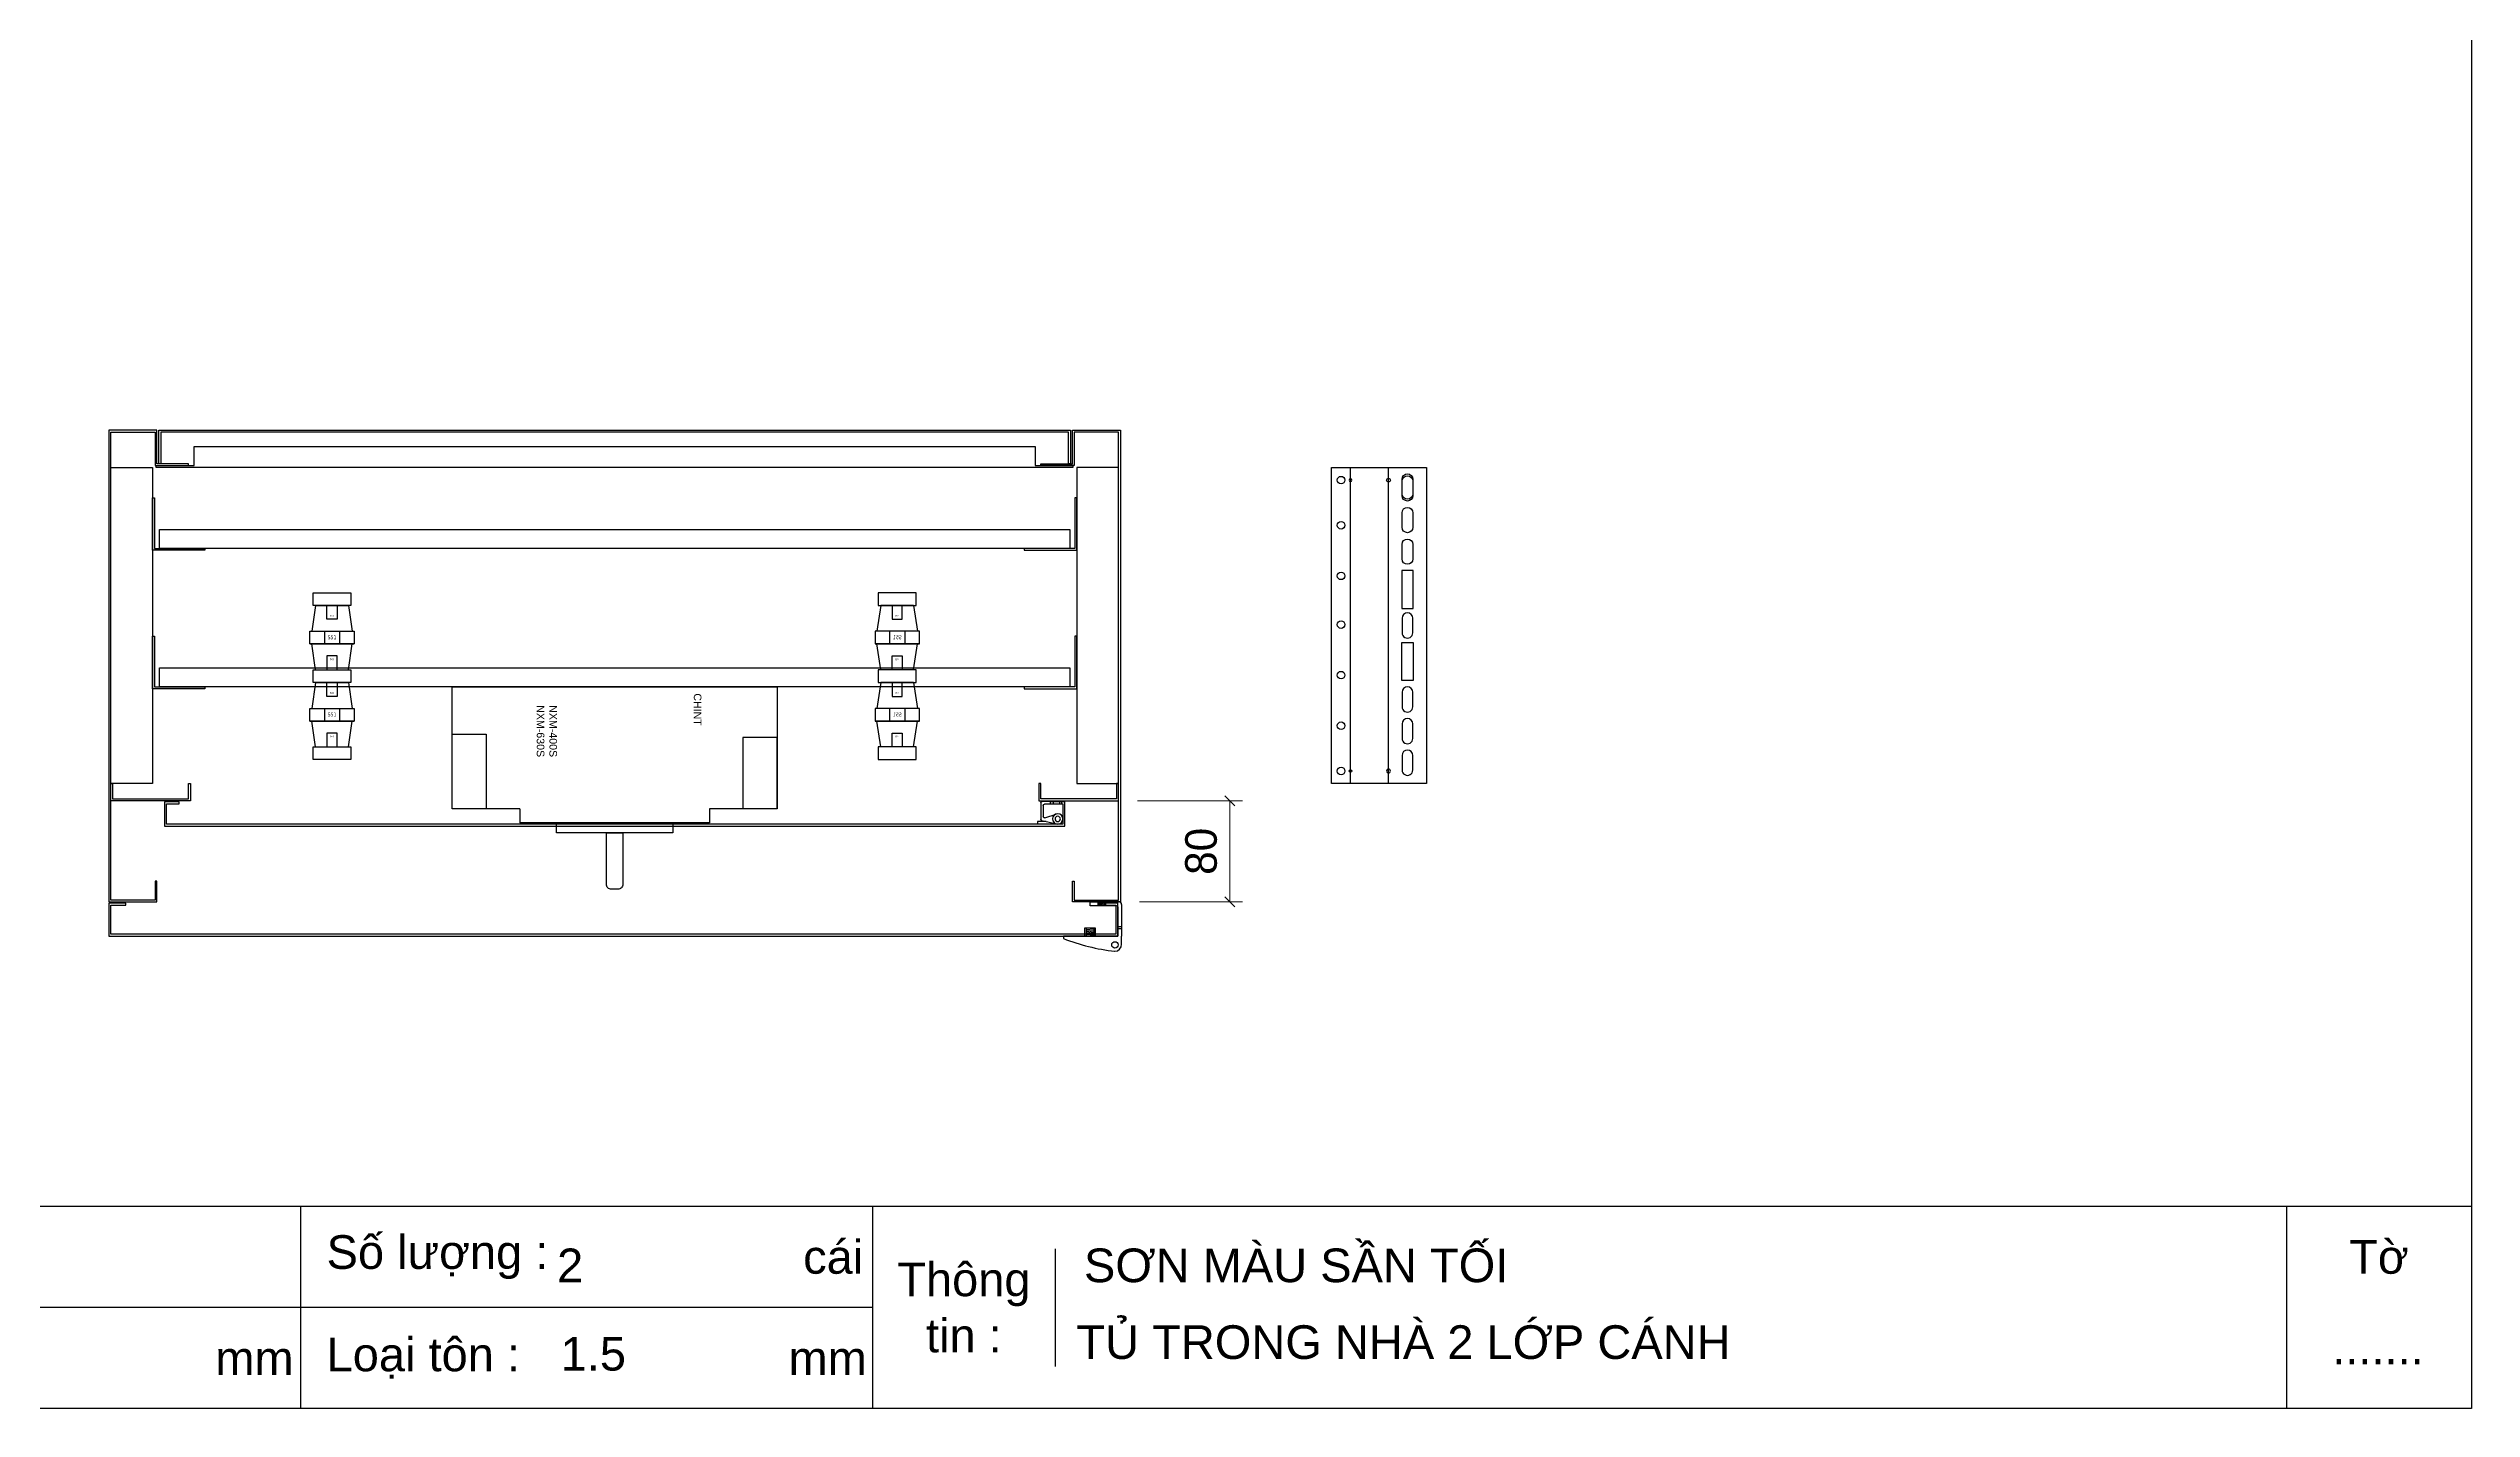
# Model space of a CAD drawing. Header units: millimetres. Extents: x 0 to 3953, y 0 to 2795.
# Drawn here: x 2037 to 3953, y 0 to 1075 of the extents above; entities that cross this region are included whole.
import ezdxf

# ---------------------------------------------------------------- set-up
doc = ezdxf.new("R2010")
doc.units = ezdxf.units.MM
for name, color, linetype in [('CNC', 7, 'Continuous'), ('DIM', 253, 'Continuous'), ('Ghi chu', 7, 'Continuous')]:
    doc.layers.add(name, color=color, linetype=linetype)
doc.styles.add('Arial', font='arial.ttf')
doc.dimstyles.new('Dim-25', dxfattribs={"dimtxt": 25, "dimasz": 8, "dimexe": 10, "dimexo": 15, "dimgap": 10, "dimtad": 1, "dimdec": 0, "dimtxsty": 'Standard', "dimblk": 'OBLIQUE', "dimcen": 10, "dimclrd": 5, "dimclre": 5, "dimclrt": 3, "dimazin": 3, "dimtfac": 1, "dimtdec": 0, "dimtmove": 0, "dimatfit": 3, "dimldrblk": 'OBLIQUE', "dimlwd": 9, "dimlwe": 9})

# ---------------------------------------------------------------- blocks, each defined once
blk = doc.blocks.new('HL044-1.3-B')
h = blk.add_hatch()
h.set_pattern_fill('ANSI31', color=1, scale=0.3, style=0)
h.set_pattern_definition([(45, (-80982.31925, -42991.2648), (-0.673519209, 0.673519209), [])])
h.paths.add_polyline_path([(-15.5, 27), (-15.5, 24), (-9.5, 24), (-9.5, 27)])
at = {"color": 1}
for p, q in [((-22, 24), (-22, 27)), ((-22, 27), (1, 27)), ((-1, 24), (-22, 24)), ((-15.5, 24), (-15.5, 27)), ((-9.5, 24), (-9.5, 27)), ((0, 23), (0, 0)), ((3, 25), (3, 0)), ((0, 0), (-43, 0)), ((-43, 0), (-43, -2)), ((-25, 6.5), (-25, 0)), ((-25, 6.5), (-19, 5.9)), ((-25, 5.5), (-19, 4.9)), ((-25, 4.5), (-19, 3.9)), ((-25, 3.5), (-19, 2.9)), ((-25, 2.5), (-19, 1.9)), ((-25, 1.5), (-19, 0.9)), ((-25, 0.5), (-19.7, 0)), ((-19, 6.5), (-19, 0)), ((0, 7.5), (3, 7.5)), ((0, 6), (3, 6)), ((3, -6.5), (3, 0))]:
    blk.add_line(p, q, dxfattribs=at)
blk.add_lwpolyline([(-26, 6.5), (-18, 6.5), (-18, 0), (-26, 0)], close=True, dxfattribs=at)
blk.add_circle((-2.3, -7), 2.55, dxfattribs=at)
for centre, radius, start, end in [((-1, 23), 1, 0, 90), ((1, 25), 2, 0, 90), ((15.4, 147.7), 160.7, 248.6705, 263.5901), ((-2.5, -6.5), 5.5, 270, 0)]:
    blk.add_arc(centre, radius, start, end, dxfattribs=at)
blk = doc.blocks.new('f3daunguoc')
at = {"layer": 'CNC', "color": 2, "lineweight": -3}
blk.add_circle((0, 0), 1.5, dxfattribs=at)
blk = doc.blocks.new('f2dauxuoi')
at = {"layer": 'CNC', "color": 2, "lineweight": -3}
blk.add_circle((0, 0), 1, dxfattribs=at)
blk = doc.blocks.new('*D11')
at = {"color": 0, "linetype": 'ByBlock', "lineweight": -2}
for p, q in [((2975.1, 476.6), (2967.1, 484.6)), ((2967.1, 404.6), (2975.1, 396.6))]:
    blk.add_line(p, q, dxfattribs=at)
at = {"layer": 'Defpoints', "color": 0, "transparency": 16777216}
for p in [(2883, 480.6), (2971.1, 480.6), (2884.5, 400.6)]:
    blk.add_point(p, dxfattribs=at)
at = {"layer": 'DIM', "color": 5, "lineweight": 9, "transparency": 16777216}
for p, q in [((2898, 480.6), (2981.1, 480.6)), ((2971.1, 400.6), (2971.1, 480.6)), ((2899.5, 400.6), (2981.1, 400.6))]:
    blk.add_line(p, q, dxfattribs=at)
at = {"layer": 'DIM', "color": 3, "transparency": 16777216, "insert": (2948.4, 440.6), "char_height": 25, "attachment_point": 5, "rotation": 90}
blk.add_mtext('80', dxfattribs=at)
blk = doc.blocks.new('_Oblique')
at = {"color": 0, "linetype": 'ByBlock', "lineweight": -2}
blk.add_line((-0.5, -0.5), (0.5, 0.5), dxfattribs=at)
blk = doc.blocks.new('ovan8.5x20')
at = {"layer": 'CNC', "color": 2, "lineweight": -3}
for p, q in [((5.7, 4.2), (-5.8, 4.2)), ((-5.8, -4.2), (5.7, -4.2))]:
    blk.add_line(p, q, dxfattribs=at)
for centre, start, end in [((-5.8, 0), 90, 270), ((5.7, 0), 270, 90)]:
    blk.add_arc(centre, 4.25, start, end, dxfattribs=at)
blk = doc.blocks.new('nxm-400-630-2')
at = {"color": 7}
for p, q in [((29751.6, -129472.4), (29751.6, -129525.9)), ((29751.6, -129525.9), (29762.6, -129525.9)), ((29762.6, -129554.9), (29762.6, -129646.9)), ((29751.6, -129675.9), (29751.6, -129729.4)), ((29751.6, -129675.9), (29762.6, -129675.9))]:
    blk.add_line(p, q, dxfattribs=at)
for points in [[(29751.6, -129729.4), (29655.1, -129729.4), (29655.1, -129472.4), (29751.6, -129472.4)], [(29751.6, -129472.4), (29695.1, -129472.4), (29695.1, -129499.4), (29751.6, -129499.4)], [(29762.6, -129525.9), (29762.6, -129554.9)], [(29762.6, -129554.9), (29770.6, -129554.9), (29770.6, -129646.9), (29762.6, -129646.9)], [(29762.6, -129646.9), (29762.6, -129675.9)], [(29751.6, -129729.4), (29692.6, -129729.4), (29692.6, -129702.4), (29751.6, -129702.4)]]:
    blk.add_lwpolyline(points, dxfattribs=at)
blk.add_lwpolyline([(29770.6, -129594.4), (29811.1, -129594.4, -0.414214), (29815.1, -129598.4), (29815.1, -129603.4, -0.414214), (29811.1, -129607.4), (29770.6, -129607.4)], format="xyb", close=True, dxfattribs=at)
at = {"color": 7, "char_height": 6, "width": 25.603, "attachment_point": 5, "style": 'Arial'}
for s, insert in [('CHINT', (29673, -129535.3)), ('NXM-400S\\PNXM-630S', (29690.1, -129654.5))]:
    blk.add_mtext(s, dxfattribs=dict(at, insert=insert))
blk = doc.blocks.new('su51-1')
at = {"color": 1}
for p, q in [((-13, 51), (-16, 30.5)), ((-13, 51), (13, 51)), ((13, 51), (16, 30.5)), ((-17.5, 30.5), (17.5, 30.5)), ((-17.5, 20.5), (-17.5, 30.5)), ((17.5, 20.5), (-17.5, 20.5)), ((-17.5, 20.5), (17.5, 20.5)), ((-16, 30.5), (16, 30.5)), ((-13, 0), (-16, 20.5)), ((-16, 20.5), (16, 20.5)), ((-6, 30.5), (-6, 20.5)), ((6, 30.5), (6, 20.5)), ((13, 0), (16, 20.5)), ((17.5, 30.5), (17.5, 20.5)), ((-13, 0), (13, 0))]:
    blk.add_line(p, q, dxfattribs=at)
for points in [[(-4, 51), (4, 51), (4, 40), (-4, 40)], [(-4, 0), (4, 0), (4, 11), (-4, 11)]]:
    blk.add_lwpolyline(points, close=True, dxfattribs=at)
at = {"color": 1, "width": 30.098, "attachment_point": 5}
for s, insert, char_height in [('{\\fTahoma|b0|i0|c0|p34;M8}', (0, 42.7), 1.5), ('{\\fTahoma|b0|i0|c0|p34;S51}', (0, 25.7), 3), ('{\\fTahoma|b0|i0|c0|p34;M8}', (0, 8.3), 1.5)]:
    blk.add_mtext(s, dxfattribs=dict(at, insert=insert, char_height=char_height))
blk = doc.blocks.new('KHUNG CHUẨN')
at = {"color": 7}
for p, q in [((19889.2, -28535.2), (16919.2, -28535.2)), ((18599.2, -28535.2), (18599.2, -28655.2)), ((18939.2, -28535.2), (18939.2, -28655.2)), ((19779.2, -28535.2), (19779.2, -28655.2)), ((19047.6, -28560.2), (19047.6, -28630.2)), ((18939.2, -28595.2), (16919.2, -28595.2))]:
    blk.add_line(p, q, dxfattribs=at)
blk.add_lwpolyline([(16919.2, -26555.2), (19889.2, -26555.2), (19889.2, -28655.2), (16919.2, -28655.2)], close=True, dxfattribs=at)
at = {"color": 2, "char_height": 20, "style": 'Arial'}
for s, insert, width, attachment_point in [('  Số lượng :', (18599.2, -28565.2), 917.634, 4), ('cái', (18897.9, -28565.2), 63.517, 4), ('Tờ', (19834.2, -28565.2), 110, 5), ('Thông\\Ptin :', (18993.4, -28595.2), 108.311, 5), ('mm', (18548.6, -28625.2), 73.831, 4), ('  Loại tôn :', (18599.2, -28625.2), 917.634, 4), ('mm', (18889.2, -28625.2), 917.634, 4)]:
    blk.add_mtext(s, dxfattribs=dict(at, insert=insert, width=width, attachment_point=attachment_point))
at = {"color": 3, "style": 'Arial'}
for tag, p in [('#01', (17055.6, -28580.1)), ('#02', (17431.4, -28580.1)), ('#03', (18030.6, -28580.1)), ('#08', (18751.7, -28580.1)), ('#10', (19064.8, -28580.1)), ('#11', (19060.3, -28625.7)), ('#04', (17024.8, -28634.6)), ('#05', (17308.5, -28633)), ('#06', (17632.7, -28633.7)), ('#07', (18002, -28634.7)), ('#09', (18753.8, -28632.6)), ('#12', (19806.5, -28628.9))]:
    blk.add_attdef(tag, p, '', height=20, dxfattribs=at)
blk = doc.blocks.new('HL036-1-2')
at = {"layer": 'Ghi chu', "color": 1}
for p, q in [((-3, 17.8), (-18.9, 17.8)), ((-18.9, 15.8), (-18.9, 17.8)), ((-12.1, 15.8), (-18.9, 15.8)), ((-16.4, 1), (-16.4, 14)), ((-15.6, 15), (-3.9, 17.7)), ((0, 0), (-15.4, 0)), ((-14.4, 3), (-14.4, 11.9)), ((0, 2), (-13.4, 2)), ((-13.1, 12.8), (-4.3, 9.8)), ((-6.2, 2), (-6.2, 0)), ((-1.2, 2), (-1.2, 0)), ((0, 0), (0, 2))]:
    blk.add_line(p, q, dxfattribs=at)
for radius in [4.1, 2.1]:
    blk.add_circle((-3, 13.7), radius, dxfattribs=at)
for centre, start, end in [((-15.4, 14), 102.9616, 180), ((-15.4, 1), 180, 270), ((-13.4, 11.9), 71.3254, 180), ((-13.4, 3), 180, 270)]:
    blk.add_arc(centre, 1, start, end, dxfattribs=at)

msp = doc.modelspace()

# ---------------------------------------------------------------- linework, layer by layer
at = {"color": 7}
for p, q in [((3051.5, 744.1), (3126.5, 744.1)), ((3051.5, 494.1), (3051.5, 744.1)), ((3066.5, 494.1), (3066.5, 744.1)), ((3096.5, 494.1), (3096.5, 744.1)), ((3126.5, 744.1), (3126.5, 494.1)), ((3126.5, 494.1), (3051.5, 494.1))]:
    msp.add_line(p, q, dxfattribs=at)
for points in [[(2121, 417.1), (2121, 402.1), (2086, 402.1), (2086, 772.1), (2121, 772.1), (2121, 745.6), (2147.5, 745.6), (2147.5, 747.1), (2122.5, 747.1), (2122.5, 773.6), (2084.5, 773.6), (2084.5, 400.6), (2122.5, 400.6), (2122.5, 417.1)], [(2843.5, 747.1), (2843.5, 772.1), (2125.5, 772.1), (2125.5, 747.1), (2124, 747.1), (2124, 773.6), (2845, 773.6), (2845, 747.1)], [(2848, 417.1), (2848, 402.1), (2883, 402.1), (2883, 772.1), (2848, 772.1), (2848, 745.6), (2821.5, 745.6), (2821.5, 747.1), (2846.5, 747.1), (2846.5, 773.6), (2884.5, 773.6), (2884.5, 400.6), (2846.5, 400.6), (2846.5, 417.1)], [(2087.5, 494.1), (2087.5, 482.1), (2147.5, 482.1), (2147.5, 494.1), (2149, 494.1), (2149, 480.6), (2086, 480.6), (2086, 494.1)], [(2881.5, 494.1), (2881.5, 482.1), (2821.5, 482.1), (2821.5, 494.1), (2820, 494.1), (2820, 480.6), (2883, 480.6), (2883, 494.1)], [(2869, 398.1), (2881, 398.1), (2881, 375.1), (2086, 375.1), (2086, 398.1), (2098, 398.1), (2098, 399.6), (2084.5, 399.6), (2084.5, 373.6), (2882.5, 373.6), (2882.5, 399.6), (2869, 399.6)]]:
    msp.add_lwpolyline(points, close=True)
at = {"color": 85}
msp.add_lwpolyline([(2817, 745.6), (2847, 745.6), (2847, 744.1), (2122, 744.1), (2122, 745.6), (2152, 745.6), (2152, 760.6), (2817, 760.6), (2817, 745.6)], dxfattribs=at)
at = {"color": 33}
for points in [[(2086, 744.1), (2119, 744.1), (2119, 494.1), (2086, 494.1)], [(2883, 744.1), (2850, 744.1), (2850, 494.1), (2883, 494.1)]]:
    msp.add_lwpolyline(points, close=True, dxfattribs=at)
at = {"color": 85}
for points in [[(2160.5, 678.6), (2119, 678.6), (2119, 720.1), (2120.5, 720.1), (2120.5, 680.1), (2160.5, 680.1)], [(2808.5, 678.6), (2850, 678.6), (2850, 720.1), (2848.5, 720.1), (2848.5, 680.1), (2808.5, 680.1)], [(2124.5, 695.1), (2844.5, 695.1), (2844.5, 680.1), (2124.5, 680.1)], [(2160.5, 569.1), (2119, 569.1), (2119, 610.6), (2120.5, 610.6), (2120.5, 570.6), (2160.5, 570.6)], [(2808.5, 569.1), (2850, 569.1), (2850, 610.6), (2848.5, 610.6), (2848.5, 570.6), (2808.5, 570.6)], [(2124.5, 585.6), (2844.5, 585.6), (2844.5, 570.6), (2124.5, 570.6)]]:
    msp.add_lwpolyline(points, close=True, dxfattribs=at)
at = {"color": 2}
for points in [[(3107, 632.6), (3116, 632.6), (3116, 662.6), (3107, 662.6)], [(3107, 605.6), (3116, 605.6), (3116, 575.6), (3107, 575.6)], [(2276, 584.1), (2276, 574.1), (2246, 574.1), (2246, 584.1)], [(2693, 584.1), (2693, 574.1), (2723, 574.1), (2723, 584.1)]]:
    msp.add_lwpolyline(points, close=True, dxfattribs=at)
at = {"color": 5}
for points in [[(2276, 645.1), (2276, 635.1), (2246, 635.1), (2246, 645.1)], [(2693, 645.1), (2693, 635.1), (2723, 635.1), (2723, 645.1)]]:
    msp.add_lwpolyline(points, close=True, dxfattribs=at)
at = {"color": 1}
for points in [[(2276, 523.1), (2276, 513.1), (2246, 513.1), (2246, 523.1)], [(2693, 523.1), (2693, 513.1), (2723, 513.1), (2723, 523.1)]]:
    msp.add_lwpolyline(points, close=True, dxfattribs=at)
at = {"color": 3}
msp.add_lwpolyline([(2829, 478.1), (2839, 478.1), (2839, 462.1), (2130, 462.1), (2130, 478.1), (2140, 478.1), (2140, 479.6), (2128.5, 479.6), (2128.5, 460.6), (2840.5, 460.6), (2840.5, 479.6), (2829, 479.6)], close=True, dxfattribs=at)
at = {"color": 2}
for centre in [(3059, 734.1), (3059, 698.4), (3059, 658.4), (3059, 619.9), (3059, 579.9), (3059, 539.9), (3059, 504.1)]:
    msp.add_circle(centre, 3, dxfattribs=at)

# ---------------------------------------------------------------- block references
at = {"color": 3}
ref = msp.add_blockref('KHUNG CHUẨN', (-22519.5, 38140), dxfattribs=dict(at, xscale=1.331000000005587, yscale=1.331000000005587, zscale=1.331000000005587))
ref.add_attrib('#08', '2', (2439, 99.9), dxfattribs={"color": 3, "height": 26.6, "style": 'Arial'})
ref.add_attrib('#09', '1.5', (2441.8, 30), dxfattribs={"color": 3, "height": 26.62, "style": 'Arial'})
ref.add_attrib('#10', 'SƠN MÀU SẦN TỐI', (2855.7, 99.9), dxfattribs={"color": 3, "height": 26.62, "style": 'Arial'})
ref.add_attrib('#11', 'TỦ TRONG NHÀ 2 LỚP CÁNH', (2849.7, 39.2), dxfattribs={"color": 3, "height": 26.62, "style": 'Arial'})
ref.add_attrib('#12', '.......', (3842.9, 34.9), dxfattribs={"color": 3, "height": 26.62, "style": 'Arial'})
at = {"lineweight": -3, "xscale": -1}
msp.add_blockref('f2dauxuoi', (3066.5, 734.1), dxfattribs=at)
at = {"lineweight": -3}
for name, p, rotation in [('f3daunguoc', (3096.5, 734.1), 270), ('f3daunguoc', (3096.5, 734.1), 270), ('f2dauxuoi', (3066.5, 504.1), 180)]:
    msp.add_blockref(name, p, dxfattribs=dict(at, rotation=rotation))
at = {"color": 2}
for p in [(2261, 584.1), (2261, 523.1)]:
    msp.add_blockref('su51-1', p, dxfattribs=at)
at = {"color": 2, "xscale": -1}
for p in [(2708, 584.1), (2708, 523.1)]:
    msp.add_blockref('su51-1', p, dxfattribs=at)
at = {"color": 7, "rotation": 270}
msp.add_blockref('nxm-400-630-2', (132085.4, 30225.7), dxfattribs=at)
at = {"lineweight": -3, "xscale": -1, "rotation": 270}
msp.add_blockref('f3daunguoc', (3096.5, 504.1), dxfattribs=at)
at = {"color": 7, "xscale": -1, "rotation": 180}
msp.add_blockref('HL036-1-2', (2837.9, 479.9), dxfattribs=at)
msp.add_blockref('HL044-1.3-B', (2882.5, 373.6))
at = {"layer": 'CNC', "lineweight": -3, "xscale": -1, "rotation": 270}
for p in [(3111.5, 729.1), (3111.5, 727.6), (3111.5, 702.6), (3111.5, 677.6)]:
    msp.add_blockref('ovan8.5x20', p, dxfattribs=at)
at = {"layer": 'CNC', "lineweight": -3, "rotation": 270}
for p in [(3111.5, 619.1), (3111.5, 560.6), (3111.5, 535.6), (3111.5, 510.6)]:
    msp.add_blockref('ovan8.5x20', p, dxfattribs=at)

# ---------------------------------------------------------------- dimensions: what is measured, and where the dimension line sits
at = {"layer": 'DIM', "color": 2}
dim = msp.add_linear_dim(base=(2971.1, 480.6), p1=(2884.5, 400.6), p2=(2883, 480.6), angle=90, dimstyle='Dim-25', dxfattribs=at)
dim.commit()
dim.dimension.update_dxf_attribs({"geometry": '*D11', "text_midpoint": (2948.4, 440.6)})

doc.saveas('drawing.dxf')
